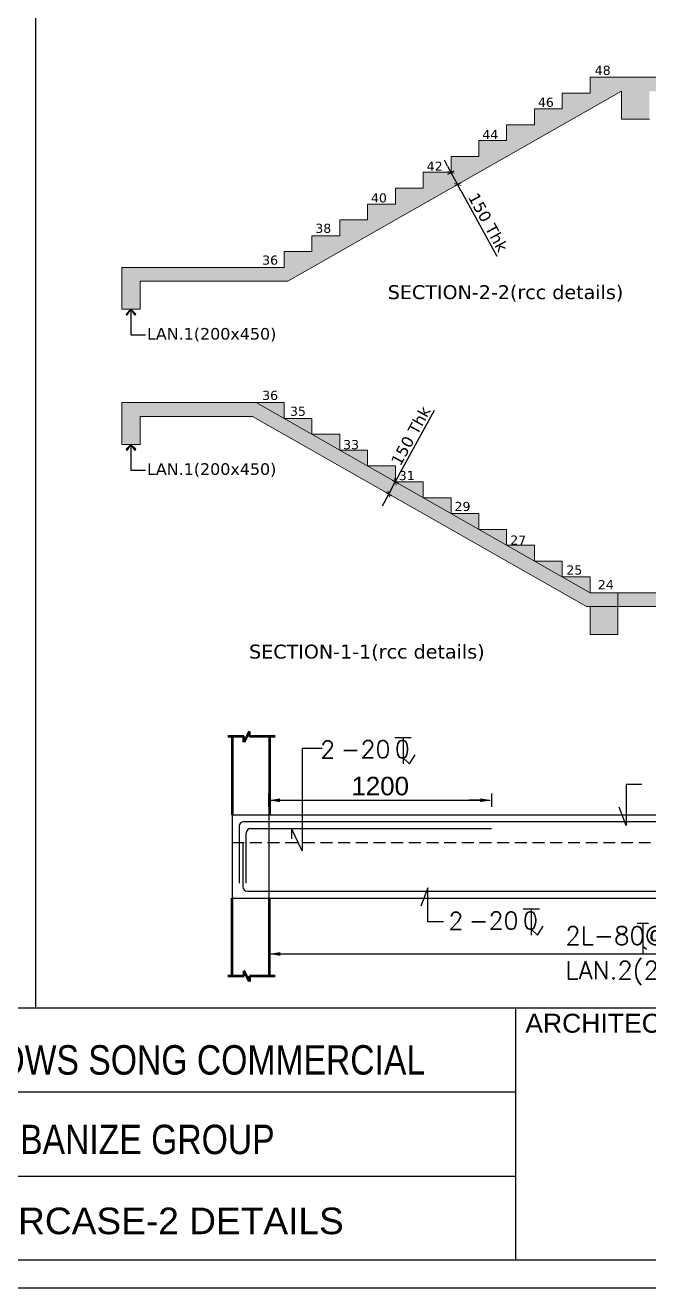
# Model space of a CAD drawing. Extents: x 1878645 to 3043969, y -1160829 to -603973.
# Drawn here: x 2364072 to 2370793, y -792367 to -778752 of the extents above; entities that cross this region are included whole.
import ezdxf
from ezdxf.enums import TextEntityAlignment as Align

# ---------------------------------------------------------------- set-up
doc = ezdxf.new("R2010")
doc.units = 0
doc.header["$LTSCALE"] = 100
doc.header["$PDMODE"] = 66
doc.linetypes.add('Hidden', pattern=[9.525, 6.35, -3.175])
doc.layers.get('Defpoints').update_dxf_attribs({"lineweight": 0})
for name, color, linetype in [('A-ANNO-TEXT', 8, 'Continuous'), ('B-TXT', 7, 'Continuous'), ('BM-ECO', 2, 'Hidden'), ('COLUMN-NO', 7, 'Continuous'), ('Dim', 3, 'Continuous'), ('REINFORCE', 5, 'Continuous'), ('SLAB.LINE', 4, 'Continuous'), ('Text', 31, 'Continuous')]:
    doc.layers.add(name, color=color, linetype=linetype)
doc.layers.add('coloumn', color=30, linetype='Continuous', lineweight=53)
doc.layers.add('staircase', color=8, linetype='Continuous', lineweight=25)
doc.styles.add('ARIAL', font='arial.ttf')
doc.styles.add('DIM-1', font='ARIALN.TTF')
doc.styles.add('ROMANS', font='simplex.shx', dxfattribs={"width": 0.75})
doc.styles.add('ROMDIM', font='simplex.shx', dxfattribs={"height": 250})
doc.styles.add('SC-FTG2', font='ARIALN.TTF')
doc.styles.get("Standard").update_dxf_attribs({"font": 'verdana.ttf'})
doc.styles.add('Style-font003', font='arial.ttf')
doc.dimstyles.new('DIM-050', dxfattribs={"dimscale": 50, "dimtxt": 2, "dimasz": 1.5, "dimexe": 0, "dimexo": 0, "dimgap": 0.5, "dimtad": 1, "dimdec": 0, "dimzin": 0, "dimdsep": 46, "dimtxsty": 'Standard', "dimblk": 'TAG-DIM-ARROW', "dimcen": 1, "dimclre": 8, "dimclrt": 7, "dimadec": 0, "dimazin": 0, "dimtfac": 1, "dimtdec": 0, "dimtmove": 0, "dimatfit": 3, "dimldrblk": 'TAG-LED-ARROW', "dimfxl": 1, "dimtfill": 1, "dimtolj": 1, "dimtzin": 0, "dimlwd": -1, "dimlwe": 5, "dimarcsym": 0})
doc.dimstyles.new('VINOTH', dxfattribs={"dimtxt": 150, "dimasz": 15, "dimexe": 25, "dimexo": 50, "dimgap": 50, "dimtad": 1, "dimtoh": 1, "dimdec": 0, "dimzin": 0, "dimdsep": 46, "dimtxsty": 'SC-FTG2', "dimblk": 'A3', "dimcen": 0.09, "dimse1": 1, "dimse2": 1, "dimclrd": 3, "dimclre": 6, "dimclrt": 7, "dimaunit": 3, "dimazin": 0, "dimtfac": 1, "dimtdec": 0, "dimtofl": 0, "dimtmove": 0, "dimatfit": 3, "dimfxl": 1, "dimtvp": 1, "dimtolj": 1, "dimtzin": 0, "dimarcsym": 0})

# ---------------------------------------------------------------- blocks, each defined once
blk = doc.blocks.new('TAG-DIM-ARROW')
for p, q in [((-1, 0), (0, 0)), ((0, -0.5), (0, 0.5))]:
    blk.add_line(p, q)
at = {"lineweight": 20}
blk.add_line((-0.35, -0.35), (0.35, 0.35), dxfattribs=at)
blk = doc.blocks.new('TAG-LED-ARROW')
blk.add_line((0, 0), (-1, 0))
blk.add_lwpolyline([(-0.71, -0.71), (0, 0), (-0.71, 0.71), (-0.88, 0.53), (0, 0), (-0.88, -0.53)], close=True)
blk = doc.blocks.new('*D1255')
at = {"layer": 'Defpoints', "color": 0, "transparency": 16777216}
for p in [(2368087, -783690), (2367990, -783807), (2368015, -783821)]:
    blk.add_point(p, dxfattribs=at)
at = {"layer": 'Dim', "color": 0, "transparency": 16777216}
for p, q in [((2368097, -783610), (2368484, -782903)), ((2367990, -783807), (2368061, -783676)), ((2367954, -783873), (2367918, -783939))]:
    blk.add_line(p, q, dxfattribs=at)
at = {"layer": 'Dim', "color": 8, "linetype": 'Hidden', "lineweight": 5, "transparency": 16777216}
for p, q in [((2368087, -783690), (2368061, -783676)), ((2368015, -783821), (2367990, -783807))]:
    blk.add_line(p, q, dxfattribs=at)
at = {"layer": 'Dim', "color": 0, "transparency": 16777216, "xscale": 75, "yscale": 75, "zscale": 75}
for p, rotation in [((2368061, -783676), 241.3360428896565), ((2367990, -783807), 61.33604288965654)]:
    blk.add_blockref('TAG-DIM-ARROW', p, dxfattribs=dict(at, rotation=rotation))
at = {"layer": 'Dim', "color": 7, "transparency": 16777216, "insert": (2368228, -783180), "char_height": 125, "attachment_point": 5, "rotation": 61.336, "bg_fill": 3, "box_fill_scale": 1.1, "bg_fill_color": 256, "bg_fill_true_color": 13158600, "bg_fill_transparency": 0}
blk.add_mtext('\\A1;150 Thk', dxfattribs=at)
blk = doc.blocks.new('*D1256')
at = {"layer": 'Defpoints', "color": 0, "transparency": 16777216}
for p in [(2368657, -780340), (2368729, -780472), (2368733, -780470)]:
    blk.add_point(p, dxfattribs=at)
at = {"layer": 'Dim', "color": 0, "transparency": 16777216}
for p, q in [((2368625, -780272), (2368590, -780206)), ((2368661, -780338), (2368733, -780470)), ((2368769, -780535), (2369156, -781242))]:
    blk.add_line(p, q, dxfattribs=at)
at = {"layer": 'Dim', "color": 8, "linetype": 'Hidden', "lineweight": 5, "transparency": 16777216}
for p, q in [((2368657, -780340), (2368661, -780338)), ((2368729, -780472), (2368733, -780470))]:
    blk.add_line(p, q, dxfattribs=at)
at = {"layer": 'Dim', "color": 0, "transparency": 16777216, "xscale": 75, "yscale": 75, "zscale": 75}
for p, rotation in [((2368661, -780338), 298.6639571103435), ((2368733, -780470), 118.6639571103435)]:
    blk.add_blockref('TAG-DIM-ARROW', p, dxfattribs=dict(at, rotation=rotation))
at = {"layer": 'Dim', "color": 7, "transparency": 16777216, "insert": (2369061, -780878), "char_height": 125, "attachment_point": 5, "rotation": 298.664, "bg_fill": 3, "box_fill_scale": 1.1, "bg_fill_color": 256, "bg_fill_true_color": 13158600, "bg_fill_transparency": 0}
blk.add_mtext('\\A1;150 Thk', dxfattribs=at)
blk = doc.blocks.new('A2')
at = {"layer": 'Dim', "linetype": 'ByBlock', "lineweight": -2, "extrusion": (0, 0, -1)}
blk.add_lwpolyline([(6, 0), (12.2, 0)], dxfattribs=at)
blk.add_solid([(6, -1), (0, 0), (6, 1)], dxfattribs=at)
blk = doc.blocks.new('A3')
at = {"layer": 'Dim', "linetype": 'ByBlock', "lineweight": -2}
blk.add_line((0, 3.59), (0, -3.59), dxfattribs=at)
blk.add_blockref('A2', (0, 0), dxfattribs=at)
blk = doc.blocks.new('*D1273')
at = {"layer": 'Defpoints', "color": 0, "transparency": 16777216}
for p in [(2369098, -787110), (2366698, -787415), (2369098, -787415)]:
    blk.add_point(p, dxfattribs=at)
at = {"layer": 'Dim', "color": 3, "lineweight": -2, "transparency": 16777216}
blk.add_line((2366718, -787110), (2369078, -787110), dxfattribs=at)
at = {"layer": 'Dim', "color": 3, "lineweight": -2, "transparency": 16777216, "xscale": 20, "yscale": 20, "zscale": 20, "rotation": 180}
blk.add_blockref('A3', (2366698, -787110), dxfattribs=at)
at = {"layer": 'Dim', "color": 3, "lineweight": -2, "transparency": 16777216, "xscale": 20, "yscale": 20, "zscale": 20}
blk.add_blockref('A3', (2369098, -787110), dxfattribs=at)
at = {"layer": 'Dim', "color": 7, "transparency": 16777216, "insert": (2367898, -786958), "char_height": 200, "attachment_point": 5, "style": 'ARIAL'}
blk.add_mtext('\\A1;1200', dxfattribs=at)
blk = doc.blocks.new('T-V')
at = {"layer": 'B-TXT', "linetype": 'Continuous'}
for p, q in [((1348, 187), (1582, 187)), ((1465, 187), (1465, -191)), ((1465, -106), (1555, -191)), ((1555, -191), (1637, -63))]:
    blk.add_line(p, q, dxfattribs=at)
at = {"layer": 'B-TXT', "linetype": 'Continuous', "style": 'ROMANS'}
for s, p in [('-', (571, -107)), ('0', (1347, -107))]:
    blk.add_text(s, height=250, dxfattribs=at).set_placement(p)
blk.add_attdef('T', text='', height=250, dxfattribs=at).set_placement((490, -113), align=Align.RIGHT)
blk.add_attdef('V', (854, -108), '', height=250, dxfattribs=at)
blk = doc.blocks.new('*D1236')
at = {"layer": 'Defpoints', "color": 0, "transparency": 16777216}
for p in [(2366703, -788767), (2376403, -788767), (2376403, -788767)]:
    blk.add_point(p, dxfattribs=at)
at = {"layer": 'Dim', "color": 3, "lineweight": -2, "transparency": 16777216}
blk.add_line((2366723, -788767), (2376383, -788767), dxfattribs=at)
at = {"layer": 'Dim', "color": 3, "lineweight": -2, "transparency": 16777216, "xscale": 20, "yscale": 20, "zscale": 20, "rotation": 180}
blk.add_blockref('A3', (2366703, -788767), dxfattribs=at)
at = {"layer": 'Dim', "color": 3, "lineweight": -2, "transparency": 16777216, "xscale": 20, "yscale": 20, "zscale": 20}
blk.add_blockref('A3', (2376403, -788767), dxfattribs=at)
at = {"layer": 'Dim', "color": 7, "transparency": 16777216, "insert": (2371553, -788717), "char_height": 0.001, "attachment_point": 5, "style": 'ARIAL'}
blk.add_mtext('\\A1;4850', dxfattribs=at)

msp = doc.modelspace()

# ---------------------------------------------------------------- hatches: boundary and pattern name
at = {"layer": 'Dim', "transparency": 33554546}
msp.add_hatch(color=8, dxfattribs=at).paths.add_polyline_path([(2365111.46166, -781812.91381), (2365111.46166, -781362.91381), (2366861.46166, -781362.91381), (2366861.46166, -781192.08048), (2367161.46166, -781192.08048), (2367161.46166, -781021.24714), (2367461.46166, -781021.24714), (2367461.46166, -780850.41381), (2367761.46166, -780850.41381), (2367761.46166, -780679.58048), (2368061.46166, -780679.58048), (2368061.46166, -780508.74714), (2368361.46166, -780508.74714), (2368361.46166, -780337.91381), (2368661.46166, -780337.91381), (2368661.46166, -780167.08048), (2368961.46166, -780167.08048), (2368961.46166, -779996.24714), (2369261.46166, -779996.24714), (2369261.46166, -779825.41381), (2369561.46166, -779825.41381), (2369561.46166, -779654.58048), (2369861.46166, -779654.58048), (2369861.46166, -779483.74714), (2370161.46166, -779483.74714), (2370161.46166, -779312.91381), (2371311.46166, -779312.91381), (2372461.46166, -779312.91381), (2372461.46166, -779762.91381), (2372161.46166, -779762.91381), (2372161.46166, -779462.91381), (2370801.17615, -779462.91381), (2370801.17615, -779762.91381), (2370501.17615, -779762.91381), (2370501.17615, -779462.91381), (2366901.17615, -781512.91381), (2365311.46166, -781512.91381), (2365311.46166, -781812.91381)])
h = msp.add_hatch(color=8, dxfattribs=at)
h.paths.add_polyline_path([(2365111.46166, -782821.65585), (2366561.46166, -782821.65585), (2366861.46166, -782992.48918), (2367161.46166, -783163.32252), (2367461.46166, -783334.15585), (2367761.46166, -783504.98918), (2368061.46166, -783675.82252), (2368361.46166, -783846.65585), (2368661.46166, -784017.48918), (2368961.46166, -784188.32252), (2369261.46166, -784359.15585), (2369561.46166, -784529.98918), (2369861.46166, -784700.82252), (2370161.46166, -784871.65585), (2370994.6449, -784871.65585), (2372461.46166, -784871.65585), (2372461.46166, -785321.65585), (2372161.46166, -785321.65585), (2372161.46166, -785021.65585), (2370461.46166, -785021.65585), (2370461.46166, -785321.65585), (2370161.46166, -785321.65585), (2370161.46166, -785021.65585), (2370121.74716, -785021.65585), (2366521.74716, -782971.65585), (2365311.46166, -782971.65585), (2365311.46166, -783271.65585), (2365111.46166, -783271.65585)])
h.paths.add_polyline_path([(2368661.46166, -784017.48918), (2368661.46166, -783846.65585), (2368361.46166, -783846.65585)], flags=17)
h.paths.add_polyline_path([(2367161.46166, -783163.32252), (2367161.46166, -782992.48918), (2366861.46166, -782992.48918)], flags=17)
h.paths.add_polyline_path([(2370161.46166, -784871.65585), (2370161.46166, -784700.82252), (2369861.46166, -784700.82252)], flags=16)
h.paths.add_polyline_path([(2368961.46166, -784188.32252), (2368961.46166, -784017.48918), (2368661.46166, -784017.48918)], flags=17)
h.paths.add_polyline_path([(2367461.46166, -783334.15585), (2367461.46166, -783163.32252), (2367161.46166, -783163.32252)], flags=17)
h.paths.add_polyline_path([(2366861.46166, -782992.48918), (2366861.46166, -782821.65585), (2366561.46166, -782821.65585)], flags=17)
h.paths.add_polyline_path([(2368361.46166, -783846.65585), (2368361.46166, -783675.82252), (2368061.46166, -783675.82252)], flags=17)
h.paths.add_polyline_path([(2369861.46166, -784700.82252), (2369861.46166, -784529.98918), (2369561.46166, -784529.98918)], flags=17)
h.paths.add_polyline_path([(2367761.46166, -783504.98918), (2367761.46166, -783334.15585), (2367461.46166, -783334.15585)], flags=17)
h.paths.add_polyline_path([(2368061.46166, -783675.82252), (2368061.46166, -783504.98918), (2367761.46166, -783504.98918)], flags=17)
h.paths.add_polyline_path([(2369261.46166, -784359.15585), (2369261.46166, -784188.32252), (2368961.46166, -784188.32252)], flags=17)
h.paths.add_polyline_path([(2369561.46166, -784529.98918), (2369561.46166, -784359.15585), (2369261.46166, -784359.15585)], flags=17)

# ---------------------------------------------------------------- linework, layer by layer
for p, q in [((2380748.62442, -789350.29378), (2348769.70474, -789350.29378)), ((2369359.63624, -792065.95958), (2369359.63624, -789356.10384)), ((2369359.63624, -790258.46197), (2361431.46341, -790258.46197)), ((2369359.63624, -791166.63017), (2361431.46341, -791166.63017)), ((2348480.04061, -792065.95958), (2380748.62442, -792065.95958))]:
    msp.add_line(p, q)
at = {"color": 35}
msp.add_line((2348178.78992, -792367.21028), (2381038.28855, -792367.21028), dxfattribs=at)
msp.add_lwpolyline([(2364186.0399, -789350.29378), (2364186.0399, -769066.62786)])
at = {"linetype": 'Continuous'}
for points in [[(2370669.07559, -788436.09067), (2370790.03251, -788436.09067)], [(2370729.55405, -788436.09067), (2370729.55405, -788766.92739)], [(2370729.55405, -788682.79762), (2370768.69589, -788717.42184)]]:
    msp.add_lwpolyline(points, dxfattribs=at)
at = {"layer": 'B-TXT'}
for points in [[(2367273.07043, -786552.50287), (2367057.51086, -786552.50287), (2367057.51086, -787655.65039), (2366942.97897, -787415.36916), (2366942.97897, -787525.93133)], [(2370717.78908, -786941.61705), (2370551.29519, -786941.61705), (2370551.29519, -787382.36624), (2370475.09294, -787182.68263)], [(2368578.9307, -788421.92593), (2368412.43681, -788421.92593), (2368412.43681, -788052.57178), (2368336.23457, -788252.25539)]]:
    msp.add_lwpolyline(points, dxfattribs=at)
at = {"layer": 'BM-ECO', "linetype": 'Continuous'}
for p, q in [((2366303.27316, -787265.36916), (2366303.27316, -788165.36916)), ((2366303.27316, -787265.36916), (2377903.27316, -787265.36916)), ((2366303.27316, -788165.36916), (2377903.27316, -788165.36916))]:
    msp.add_line(p, q, dxfattribs=at)
at = {"layer": 'coloumn'}
for p, q in [((2366428.81089, -786423.42809, 2643.88567), (2366254.819, -786423.42809, 2350.1434)), ((2366303.27316, -786423.42758), (2366303.27316, -787265.36916)), ((2366489.53963, -786368.01014, 2643.88567), (2366428.81089, -786482.42137, 2643.88567)), ((2366428.81089, -786482.42137, 2643.88567), (2366428.81089, -786423.42809, 2643.88567)), ((2366489.53963, -786423.42809, 2643.88567), (2366489.53963, -786368.01014, 2643.88567)), ((2366764.40934, -786423.42809, 4132.6855), (2366489.53963, -786423.42809, 2643.88567)), ((2366703.27316, -786423.42758), (2366703.27316, -787265.36916)), ((2366303.27316, -789007.31073), (2366303.27316, -788165.36916)), ((2366703.27316, -789007.31073), (2366703.27316, -788165.36916)), ((2366428.81089, -789007.31023, 2643.88567), (2366254.819, -789007.31023, 2350.1434)), ((2366489.53963, -789062.72817, 2643.88567), (2366428.81089, -788948.31694, 2643.88567)), ((2366428.81089, -788948.31694, 2643.88567), (2366428.81089, -789007.31023, 2643.88567)), ((2366764.40934, -789007.31022, 4132.6855), (2366489.53963, -789007.31023, 2643.88567)), ((2366489.53963, -789007.31023, 2643.88567), (2366489.53963, -789062.72817, 2643.88567))]:
    msp.add_line(p, q, dxfattribs=at)
at = {"layer": 'REINFORCE'}
for p, q in [((2366428.27316, -787340.36916), (2377778.27316, -787340.36916)), ((2366697.97386, -787265.36916), (2366697.97386, -788165.36916)), ((2366378.27316, -787390.36916), (2366378.27316, -788003.04842)), ((2366453.27316, -788003.04842), (2366453.27316, -787465.36916)), ((2366503.27316, -787415.36916), (2369098.02387, -787415.36916)), ((2366416.7959, -787561.44889), (2366416.7959, -788040.36916)), ((2366466.7959, -788090.36916), (2377739.75042, -788090.36916))]:
    msp.add_line(p, q, dxfattribs=at)
for centre, start, end in [((2366428.27316, -787390.36916), 90, 180), ((2366503.27316, -787465.36916), 90, 180), ((2366466.7959, -788040.36916), 180, 270)]:
    msp.add_arc(centre, 50, start, end, dxfattribs=at)
at = {"layer": 'SLAB.LINE', "linetype": 'Hidden', "ltscale": 0.2}
msp.add_line((2366303.27316, -787565.36916), (2374603.27316, -787565.36916), dxfattribs=at)
at = {"layer": 'staircase', "color": 144, "lineweight": 9, "ltscale": 20}
for p, q in [((2372461.46166, -779312.91381), (2370161.46166, -779312.91381)), ((2366901.17615, -781512.91381), (2370501.17615, -779462.91381)), ((2370501.17615, -779462.91381), (2370501.17615, -779762.91381)), ((2370501.17615, -779762.91381), (2370801.17615, -779762.91381)), ((2366861.46166, -781362.91381), (2365111.46166, -781362.91381)), ((2365111.46166, -781362.91381), (2365111.46166, -781812.91381)), ((2365311.46166, -781812.91381), (2365311.46166, -781512.91381)), ((2365311.46166, -781512.91381), (2366901.17615, -781512.91381)), ((2365111.46166, -781812.91381), (2365311.46166, -781812.91381)), ((2366861.46166, -782821.65585), (2365111.46166, -782821.65585)), ((2365111.46166, -782821.65585), (2365111.46166, -783271.65585)), ((2370161.46166, -784871.65585), (2366561.46166, -782821.65585)), ((2366861.46166, -782992.48918), (2366861.46166, -782821.65585)), ((2365311.46166, -783271.65585), (2365311.46166, -782971.65585)), ((2365311.46166, -782971.65585), (2366521.74716, -782971.65585)), ((2367161.46166, -782992.48918), (2366861.46166, -782992.48918)), ((2367161.46166, -783163.32252), (2367161.46166, -782992.48918)), ((2367461.46166, -783163.32252), (2367161.46166, -783163.32252)), ((2367461.46166, -783334.15585), (2367461.46166, -783163.32252)), ((2365111.46166, -783271.65585), (2365311.46166, -783271.65585)), ((2367761.46166, -783334.15585), (2367461.46166, -783334.15585)), ((2367761.46166, -783504.98918), (2367761.46166, -783334.15585)), ((2368061.46166, -783504.98918), (2367761.46166, -783504.98918)), ((2368061.46166, -783675.82252), (2368061.46166, -783504.98918)), ((2368361.46166, -783675.82252), (2368061.46166, -783675.82252)), ((2368361.46166, -783846.65585), (2368361.46166, -783675.82252)), ((2368661.46166, -783846.65585), (2368361.46166, -783846.65585)), ((2368661.46166, -784017.48918), (2368661.46166, -783846.65585)), ((2368961.46166, -784017.48918), (2368661.46166, -784017.48918)), ((2368961.46166, -784188.32252), (2368961.46166, -784017.48918)), ((2369261.46166, -784188.32252), (2368961.46166, -784188.32252)), ((2369261.46166, -784359.15585), (2369261.46166, -784188.32252)), ((2369561.46166, -784359.15585), (2369261.46166, -784359.15585)), ((2369561.46166, -784529.98918), (2369561.46166, -784359.15585)), ((2369861.46166, -784529.98918), (2369561.46166, -784529.98918)), ((2369861.46166, -784700.82252), (2369861.46166, -784529.98918)), ((2370161.46166, -784700.82252), (2369861.46166, -784700.82252)), ((2370161.46166, -784871.65585), (2370161.46166, -784700.82252)), ((2372461.46166, -784871.65585), (2370161.46166, -784871.65585)), ((2370461.46166, -785321.65585), (2370461.46166, -784871.65585)), ((2370121.74716, -785021.65585), (2372161.46166, -785021.65585)), ((2370161.46166, -785021.65585), (2370161.46166, -785321.65585)), ((2370161.46166, -785321.65585), (2370461.46166, -785321.65585))]:
    msp.add_line(p, q, dxfattribs=at)
msp.add_lwpolyline([(2366861.46166, -781362.91381), (2366861.46166, -781192.08048), (2367161.46166, -781192.08048), (2367161.46166, -781021.24714), (2367461.46166, -781021.24714), (2367461.46166, -780850.41381), (2367761.46166, -780850.41381), (2367761.46166, -780679.58048), (2368061.46166, -780679.58048), (2368061.46166, -780508.74714), (2368361.46166, -780508.74714), (2368361.46166, -780337.91381), (2368661.46166, -780337.91381), (2368661.46166, -780167.08048), (2368961.46166, -780167.08048), (2368961.46166, -779996.24714), (2369261.46166, -779996.24714), (2369261.46166, -779825.41381), (2369561.46166, -779825.41381), (2369561.46166, -779654.58048), (2369861.46166, -779654.58048), (2369861.46166, -779483.74714), (2370161.46166, -779483.74714), (2370161.46166, -779312.91381)], dxfattribs=at)

# ---------------------------------------------------------------- block references
at = {"layer": 'Text', "xscale": 0.7506441291823285, "yscale": 0.7506441291823285, "zscale": 0.7506441291823285}
for p in [(2367045.41621, -786572.30732, 375.94635), (2368426.42377, -788420.28302)]:
    msp.add_blockref('T-V', p, dxfattribs=at).add_auto_attribs({'T': '2', 'V': '20'})

# ---------------------------------------------------------------- texts
at = {"linetype": 'Continuous', "style": 'ROMDIM'}
for s, p in [('2L-80@150 C/C', (2369893.54287, -788667.22858, -0.09507)), ('LAN.2(200x450) ', (2369896.33508, -789040.84179, 0.07541))]:
    msp.add_text(s, height=194.4, dxfattribs=at).set_placement(p)
at = {"style": 'ARIAL'}
msp.add_text('STAIRCASE-2 DETAILS', height=286.277396, dxfattribs=at).set_placement((2363105.66294, -791789.44347))
at = {"layer": 'A-ANNO-TEXT'}
for s, p in [('48', (2370296.97687, -779237.59963)), ('46', (2369684.44783, -779582.43263)), ('44', (2369084.44783, -779930.63263)), ('42', (2368484.44783, -780272.09863)), ('40', (2367884.44783, -780613.56463)), ('38', (2367284.44783, -780941.56463)), ('36', (2366711.46283, -781284.72331)), ('36', (2366711.46283, -782743.46535)), ('35', (2367011.46283, -782914.29868)), ('33', (2367584.44783, -783274.152)), ('31', (2368184.44783, -783607.94267)), ('29', (2368785.50545, -783940.99995)), ('27', (2369386.10037, -784303.93524)), ('25', (2369990.33086, -784626.47153)), ('24', (2370330.26652, -784785.08401))]:
    msp.add_text(s, height=98.425, dxfattribs=at).set_placement(p, align=Align.MIDDLE_CENTER)
at = {"layer": 'A-ANNO-TEXT', "color": 7}
for s, height, p in [('SECTION-2-2(rcc details)', 150, (2367979.88201, -781705.19203)), ('LAN.1(200x450)', 125, (2365383.99227, -782141.81966, 46.28559)), ('LAN.1(200x450)', 125, (2365383.99227, -783600.5617, 46.28559)), ('SECTION-1-1(rcc details)', 150, (2366484.89314, -785581.73293))]:
    msp.add_text(s, height=height, dxfattribs=at).set_placement(p)
at = {"layer": 'A-ANNO-TEXT', "style": 'DIM-1'}
for s, p in [('MEADOWS SONG COMMERCIAL ', (2362734.63068, -790068.53936)), ('URBANIZE GROUP', (2363492.6278, -790925.96866))]:
    msp.add_text(s, height=316.9693535, dxfattribs=at).set_placement(p)
at = {"layer": 'COLUMN-NO', "style": 'Style-font003'}
msp.add_text('ARCHITECTS :- ', height=204.6617627, dxfattribs=at).set_placement((2369462.39418, -789616.91162))

# ---------------------------------------------------------------- dimensions: what is measured, and where the dimension line sits
at = {"layer": 'Dim'}
for base, p1, p2, override, picture, middle in [((2369097.97386, -787109.70672), (2366697.97386, -787415.36916), (2369097.97386, -787415.36916), {"dimtxt": 200, "dimasz": 20, "dimlfac": 0.5, "dimtxsty": 'ARIAL', "dimblk": 'A3'}, '*D1273', (2367897.97386, -786957.59213)), ((2376403.27316, -788766.92739), (2366703.27316, -788766.92739), (2376403.27316, -788766.92739), {"dimtxt": 0.001, "dimasz": 20, "dimlfac": 0.5, "dimtxsty": 'ARIAL', "dimblk": 'A3'}, '*D1236', (2371553.27316, -788716.92688))]:
    dim = msp.add_linear_dim(base=base, p1=p1, p2=p2, dimstyle='VINOTH', override=override, dxfattribs=at)
    dim.commit()
    dim.dimension.update_dxf_attribs({"geometry": picture, "text_midpoint": middle})

# ---------------------------------------------------------------- leaders
for points in [[(2365211.46166, -781812.91381), (2365211.46166, -782091.06896), (2365369.38868, -782091.06896)], [(2365211.46166, -783271.65585), (2365211.46166, -783549.811), (2365369.38868, -783549.811)]]:
    msp.add_leader(points, dimstyle='DIM-050', override={"dimgap": 0.5, "dimtad": 0, "dimfxl": 0.18, "dimarcsym": 1}, dxfattribs=at)

# ---------------------------------------------------------------- next in the draw order: dimensions: what is measured, and where the dimension line sits
dim = msp.add_aligned_dim(p1=(2368657.35196, -780340.15548), p2=(2368729.3027, -780471.77269), distance=4.67696, text='150 Thk', dimstyle='DIM-050', override={"dimtxt": 2.5, "dimtxsty": 'Standard', "dimblk": 'TAG-DIM-ARROW', "dimfxl": 0.18, "dimtfill": 1, "dimtfillclr": 0, "dimarcsym": 1}, dxfattribs=at)
dim.commit()
dim.dimension.update_dxf_attribs({"geometry": '*D1256', "text_midpoint": (2369060.92091, -780877.64892)})
dim = msp.add_linear_dim(base=(2367989.51186, -783807.438), p1=(2368086.60726, -783689.56653), p2=(2368014.65652, -783821.18374), angle=241.33604289, text='150 Thk', dimstyle='DIM-050', override={"dimtxt": 2.5, "dimtxsty": 'Standard', "dimblk": 'TAG-DIM-ARROW', "dimfxl": 0.18, "dimtfill": 1, "dimtfillclr": 0, "dimarcsym": 1}, dxfattribs=at)
dim.commit()
dim.dimension.update_dxf_attribs({"geometry": '*D1255', "text_midpoint": (2368308.59093, -783223.75676), "dimtype": 161})

# ---------------------------------------------------------------- next in the draw order: linework, layer by layer
at = {"layer": 'staircase', "color": 144, "lineweight": 9, "ltscale": 20}
msp.add_line((2366521.74716, -782971.65585), (2370121.74716, -785021.65585), dxfattribs=at)

doc.saveas('drawing.dxf')
